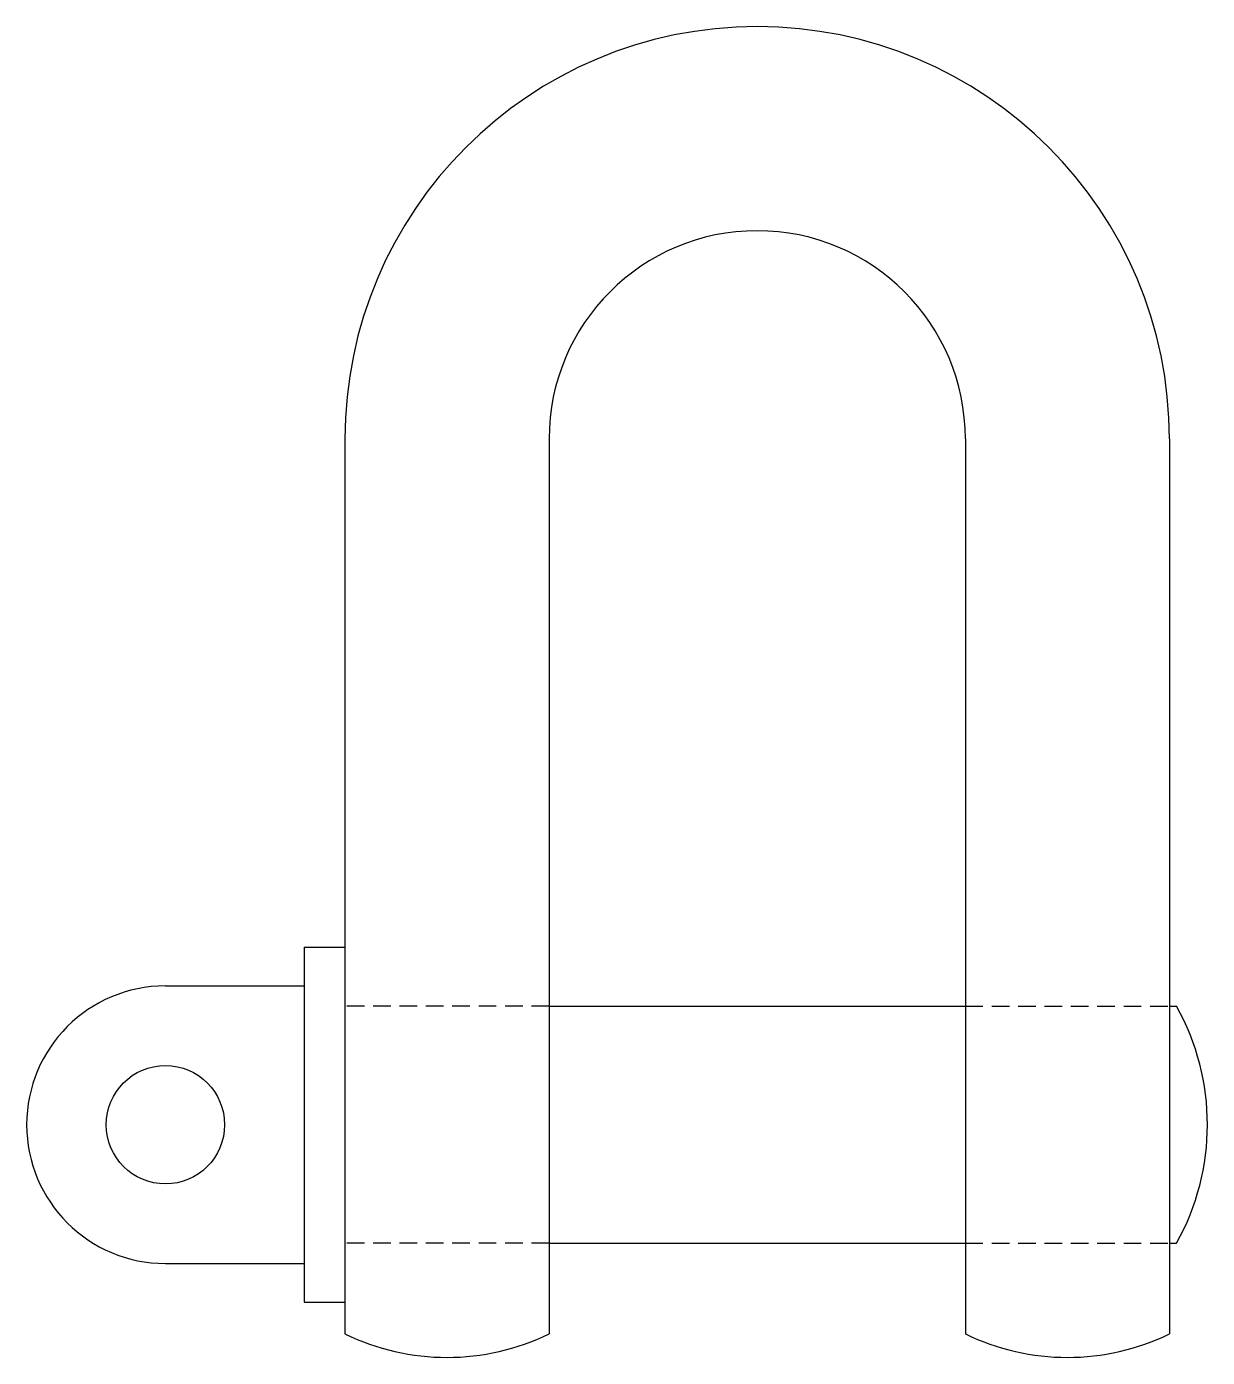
# Model space of a CAD drawing. Extents: x 4 to 172, y -112 to 77.
import ezdxf

# ---------------------------------------------------------------- set-up
doc = ezdxf.new("R2010")
doc.units = 0
doc.header["$LTSCALE"] = 10
doc.linetypes.add('HIDDEN', pattern=[0.375, 0.25, -0.125])
doc.layers.get('0').update_dxf_attribs({"linetype": 'CONTINUOUS'})
doc.layers.add('HID', color=7, linetype='HIDDEN')

msp = doc.modelspace()

# ---------------------------------------------------------------- linework, layer by layer
for p, q in [((49.71, 18.17), (49.71, -108.98)), ((78.71, 18.17), (78.71, -108.98)), ((137.87, 18.17), (137.87, -108.98)), ((166.87, 18.17), (166.87, -108.98)), ((43.91, -54.04), (43.91, -104.5)), ((43.91, -54.04), (49.71, -54.04)), ((24.19, -59.55), (43.91, -59.55)), ((78.71, -62.45), (137.87, -62.45)), ((166.87, -62.45), (167.87, -62.45)), ((78.71, -96.09), (137.87, -96.09)), ((166.87, -96.09), (167.87, -96.09)), ((24.19, -98.99), (43.91, -98.99)), ((43.91, -104.5), (49.71, -104.5))]:
    msp.add_line(p, q)
msp.add_circle((24.19, -79.27), 8.41)
for centre, radius, start, end in [((108.29, 18.17), 58.58, 0, 180), ((108.29, 18.17), 29.58, 0, 180), ((24.19, -79.27), 19.72, 90, 270), ((137.87, -79.27), 34.4, 330.7253, 29.2747), ((64.21, -79.27), 33.06, 243.9856, 296.0144), ((152.37, -79.27), 33.06, 243.9856, 296.0144)]:
    msp.add_arc(centre, radius, start, end)
at = {"layer": 'HID'}
for p, q in [((78.71, -62.45), (49.71, -62.45)), ((137.87, -62.45), (166.87, -62.45)), ((78.71, -96.09), (49.71, -96.09)), ((137.87, -96.09), (166.87, -96.09))]:
    msp.add_line(p, q, dxfattribs=at)

doc.saveas('drawing.dxf')
